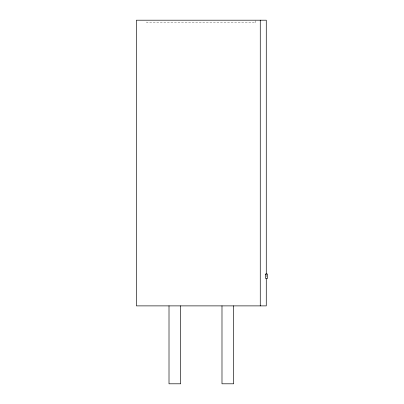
<?xml version="1.0" encoding="UTF-8"?>
<svg xmlns="http://www.w3.org/2000/svg" width="404" height="404" viewBox="0 0 404 404"><rect width="100%" height="100%" fill="white"/><g stroke="black" fill="none" stroke-linecap="round" stroke-linejoin="round"><path stroke-width="0.3" stroke-dasharray="2.02 1.52" d="M266.271 274.983L266.271 277.508M255.793 20.72L255.793 22.796L146.889 22.796L146.889 20.72"/><path stroke-width="0.61" d="M266.271 274.351L266.271 20.2L136.411 20.2L136.411 305.884L266.271 305.884L266.271 278.77M260.262 20.2L260.262 305.884M233.674 305.884L233.674 383.8L221.988 383.8L221.988 305.884M180.694 305.884L180.694 383.8L169.008 383.8L169.008 305.884M265.468 274.442L265.59 278.568L267.433 278.568L267.499 274.033L265.59 273.932L265.468 274.442"/></g></svg>
